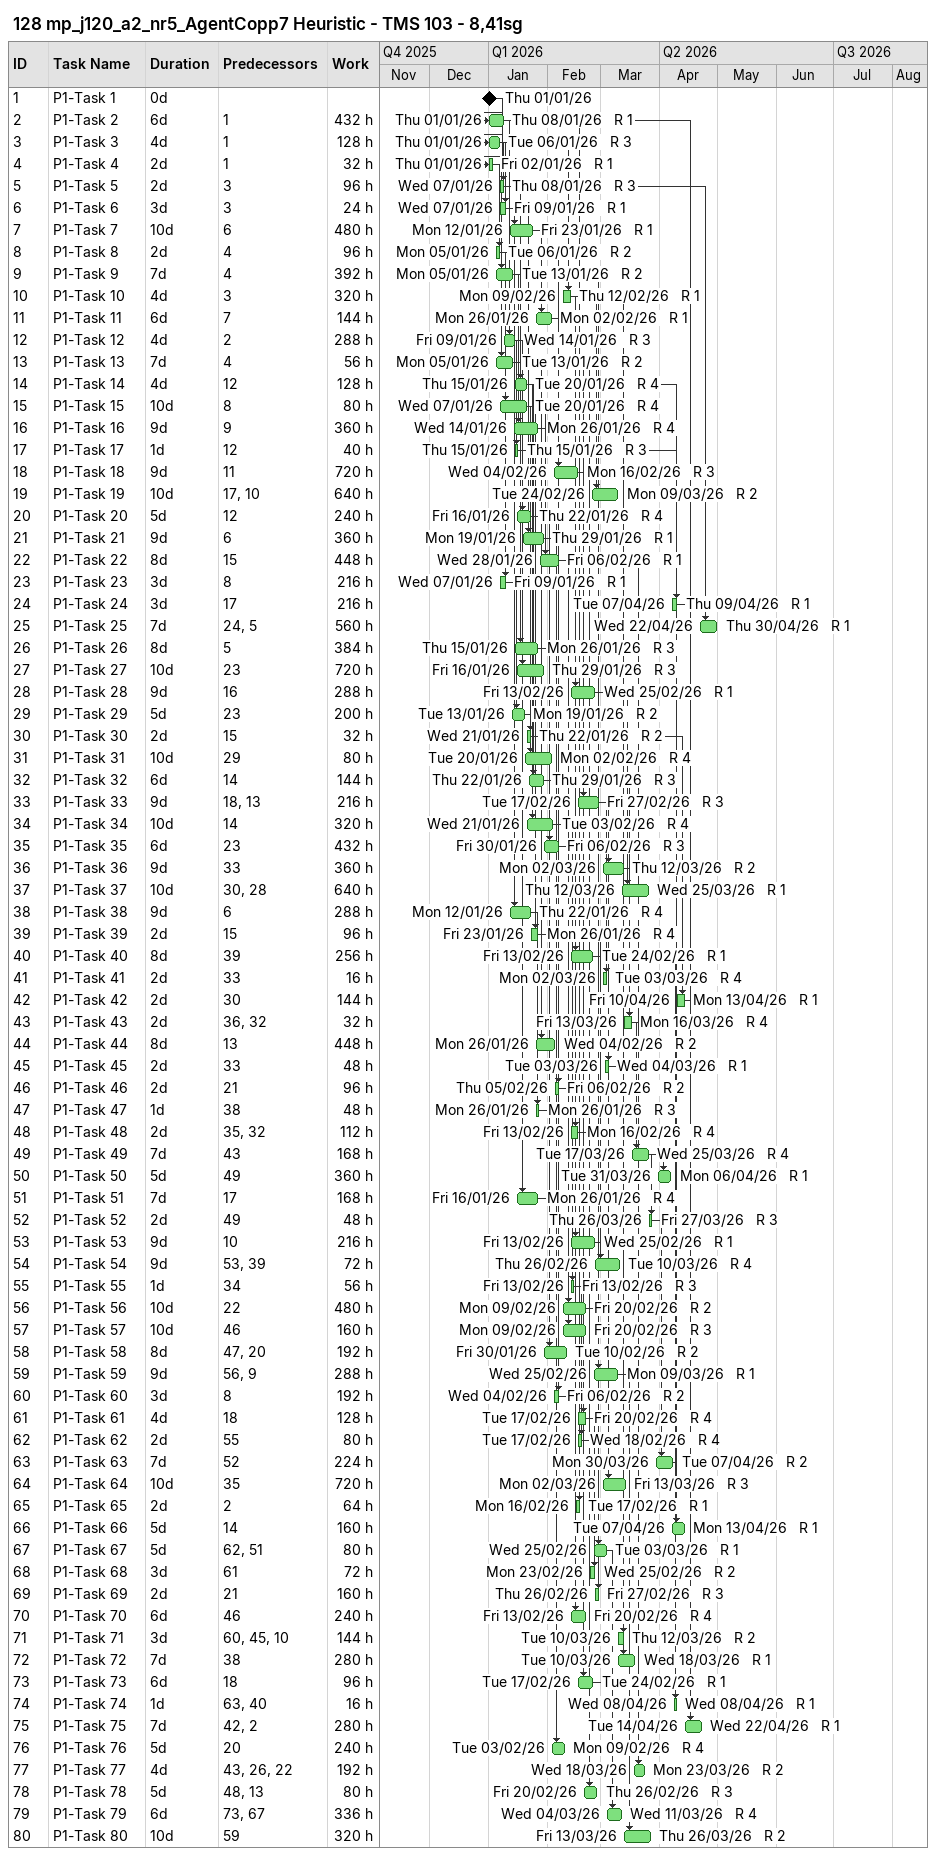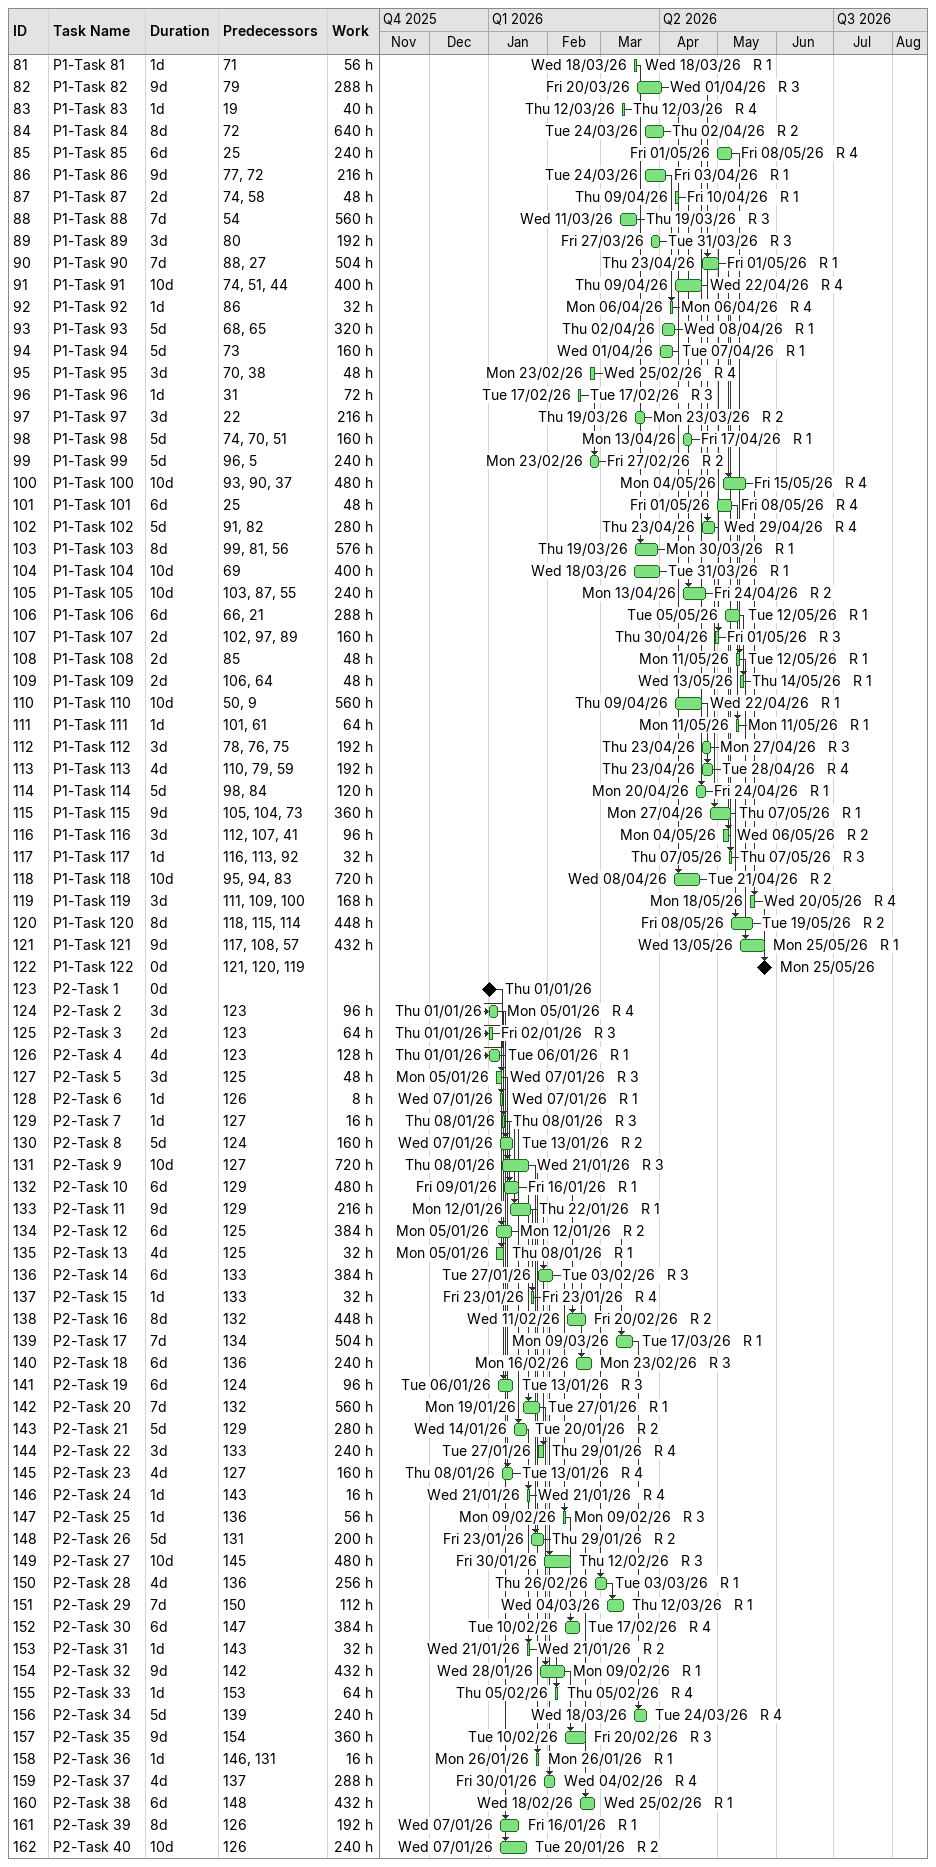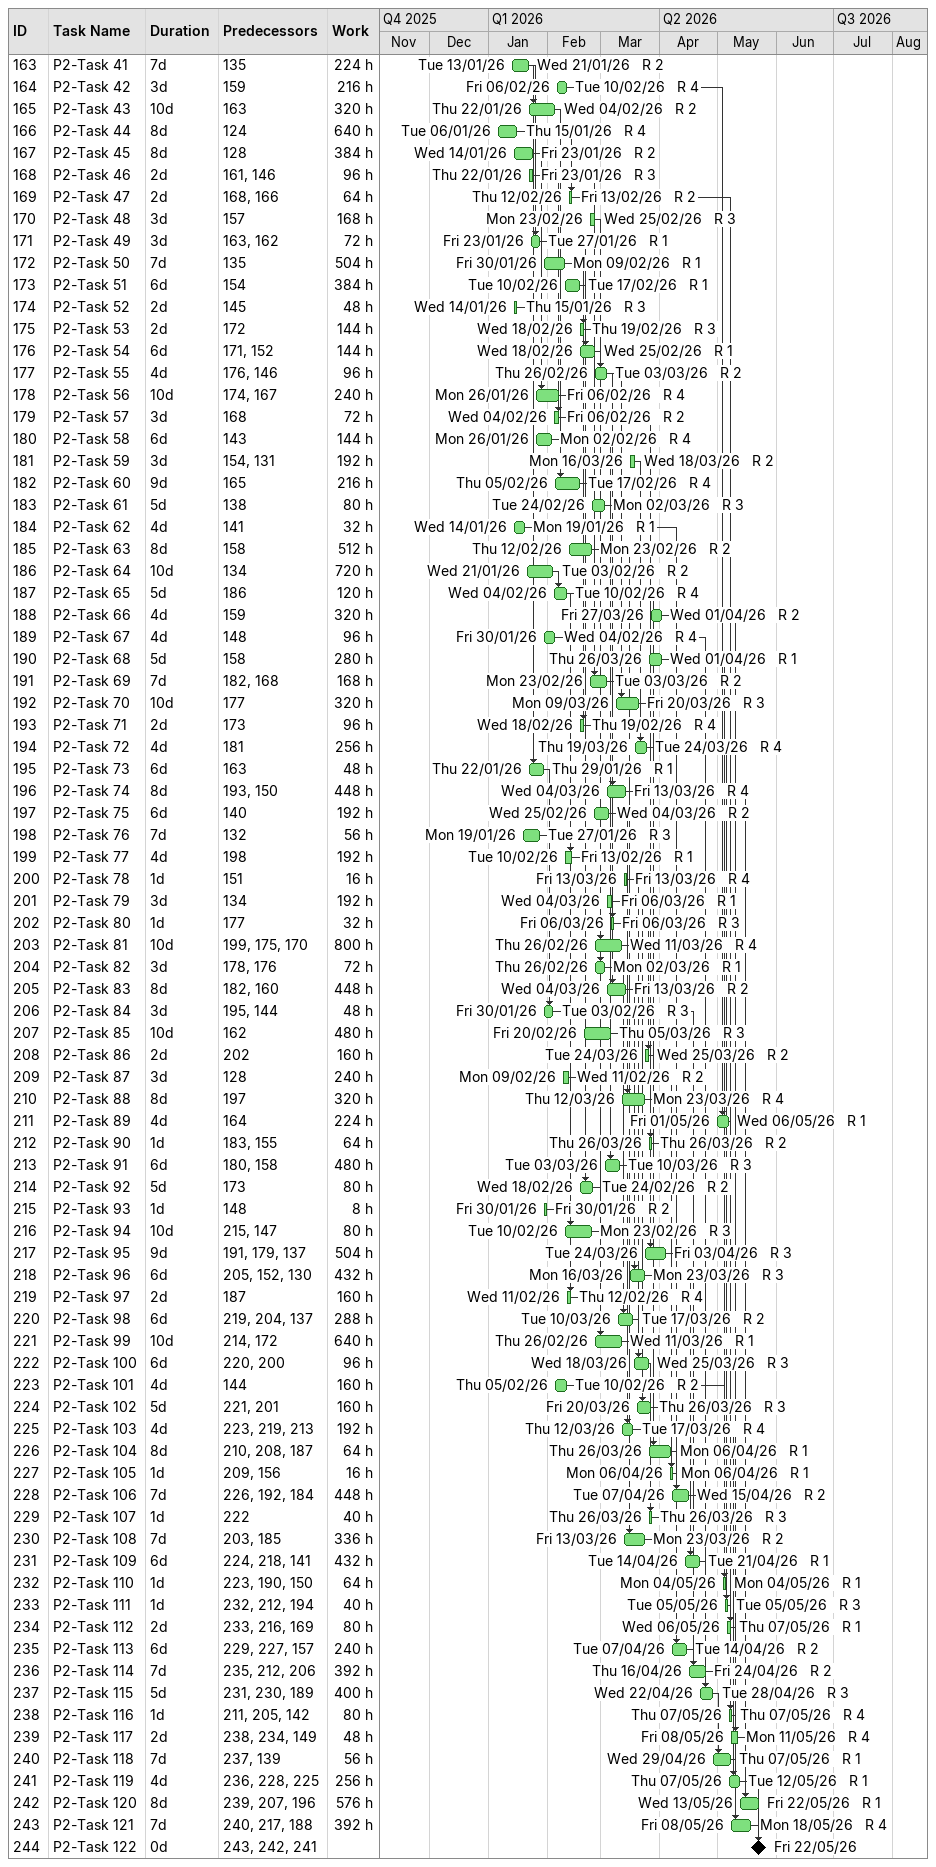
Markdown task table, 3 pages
128 mp_j120_a2_nr5_AgentCopp7 Heuristic - TMS 103 - 8,41sg

| ID | Task | Duration | Start | Finish | Predecessors | Resources | Work (h) |
|---|---|---|---|---|---|---|---|
| 1 | P1-Task 1 | 0d | 2026-01-01 | 2026-01-01 |  |  |  |
| 2 | P1-Task 2 | 6d | 2026-01-01 | 2026-01-08 | 1 | R 1 | 432 |
| 3 | P1-Task 3 | 4d | 2026-01-01 | 2026-01-06 | 1 | R 3 | 128 |
| 4 | P1-Task 4 | 2d | 2026-01-01 | 2026-01-02 | 1 | R 1 | 32 |
| 5 | P1-Task 5 | 2d | 2026-01-07 | 2026-01-08 | 3 | R 3 | 96 |
| 6 | P1-Task 6 | 3d | 2026-01-07 | 2026-01-09 | 3 | R 1 | 24 |
| 7 | P1-Task 7 | 10d | 2026-01-12 | 2026-01-23 | 6 | R 1 | 480 |
| 8 | P1-Task 8 | 2d | 2026-01-05 | 2026-01-06 | 4 | R 2 | 96 |
| 9 | P1-Task 9 | 7d | 2026-01-05 | 2026-01-13 | 4 | R 2 | 392 |
| 10 | P1-Task 10 | 4d | 2026-02-09 | 2026-02-12 | 3 | R 1 | 320 |
| 11 | P1-Task 11 | 6d | 2026-01-26 | 2026-02-02 | 7 | R 1 | 144 |
| 12 | P1-Task 12 | 4d | 2026-01-09 | 2026-01-14 | 2 | R 3 | 288 |
| 13 | P1-Task 13 | 7d | 2026-01-05 | 2026-01-13 | 4 | R 2 | 56 |
| 14 | P1-Task 14 | 4d | 2026-01-15 | 2026-01-20 | 12 | R 4 | 128 |
| 15 | P1-Task 15 | 10d | 2026-01-07 | 2026-01-20 | 8 | R 4 | 80 |
| 16 | P1-Task 16 | 9d | 2026-01-14 | 2026-01-26 | 9 | R 4 | 360 |
| 17 | P1-Task 17 | 1d | 2026-01-15 | 2026-01-15 | 12 | R 3 | 40 |
| 18 | P1-Task 18 | 9d | 2026-02-04 | 2026-02-16 | 11 | R 3 | 720 |
| 19 | P1-Task 19 | 10d | 2026-02-24 | 2026-03-09 | 17, 10 | R 2 | 640 |
| 20 | P1-Task 20 | 5d | 2026-01-16 | 2026-01-22 | 12 | R 4 | 240 |
| 21 | P1-Task 21 | 9d | 2026-01-19 | 2026-01-29 | 6 | R 1 | 360 |
| 22 | P1-Task 22 | 8d | 2026-01-28 | 2026-02-06 | 15 | R 1 | 448 |
| 23 | P1-Task 23 | 3d | 2026-01-07 | 2026-01-09 | 8 | R 1 | 216 |
| 24 | P1-Task 24 | 3d | 2026-04-07 | 2026-04-09 | 17 | R 1 | 216 |
| 25 | P1-Task 25 | 7d | 2026-04-22 | 2026-04-30 | 24, 5 | R 1 | 560 |
| 26 | P1-Task 26 | 8d | 2026-01-15 | 2026-01-26 | 5 | R 3 | 384 |
| 27 | P1-Task 27 | 10d | 2026-01-16 | 2026-01-29 | 23 | R 3 | 720 |
| 28 | P1-Task 28 | 9d | 2026-02-13 | 2026-02-25 | 16 | R 1 | 288 |
| 29 | P1-Task 29 | 5d | 2026-01-13 | 2026-01-19 | 23 | R 2 | 200 |
| 30 | P1-Task 30 | 2d | 2026-01-21 | 2026-01-22 | 15 | R 2 | 32 |
| 31 | P1-Task 31 | 10d | 2026-01-20 | 2026-02-02 | 29 | R 4 | 80 |
| 32 | P1-Task 32 | 6d | 2026-01-22 | 2026-01-29 | 14 | R 3 | 144 |
| 33 | P1-Task 33 | 9d | 2026-02-17 | 2026-02-27 | 18, 13 | R 3 | 216 |
| 34 | P1-Task 34 | 10d | 2026-01-21 | 2026-02-03 | 14 | R 4 | 320 |
| 35 | P1-Task 35 | 6d | 2026-01-30 | 2026-02-06 | 23 | R 3 | 432 |
| 36 | P1-Task 36 | 9d | 2026-03-02 | 2026-03-12 | 33 | R 2 | 360 |
| 37 | P1-Task 37 | 10d | 2026-03-12 | 2026-03-25 | 30, 28 | R 1 | 640 |
| 38 | P1-Task 38 | 9d | 2026-01-12 | 2026-01-22 | 6 | R 4 | 288 |
| 39 | P1-Task 39 | 2d | 2026-01-23 | 2026-01-26 | 15 | R 4 | 96 |
| 40 | P1-Task 40 | 8d | 2026-02-13 | 2026-02-24 | 39 | R 1 | 256 |
| 41 | P1-Task 41 | 2d | 2026-03-02 | 2026-03-03 | 33 | R 4 | 16 |
| 42 | P1-Task 42 | 2d | 2026-04-10 | 2026-04-13 | 30 | R 1 | 144 |
| 43 | P1-Task 43 | 2d | 2026-03-13 | 2026-03-16 | 36, 32 | R 4 | 32 |
| 44 | P1-Task 44 | 8d | 2026-01-26 | 2026-02-04 | 13 | R 2 | 448 |
| 45 | P1-Task 45 | 2d | 2026-03-03 | 2026-03-04 | 33 | R 1 | 48 |
| 46 | P1-Task 46 | 2d | 2026-02-05 | 2026-02-06 | 21 | R 2 | 96 |
| 47 | P1-Task 47 | 1d | 2026-01-26 | 2026-01-26 | 38 | R 3 | 48 |
| 48 | P1-Task 48 | 2d | 2026-02-13 | 2026-02-16 | 35, 32 | R 4 | 112 |
| 49 | P1-Task 49 | 7d | 2026-03-17 | 2026-03-25 | 43 | R 4 | 168 |
| 50 | P1-Task 50 | 5d | 2026-03-31 | 2026-04-06 | 49 | R 1 | 360 |
| 51 | P1-Task 51 | 7d | 2026-01-16 | 2026-01-26 | 17 | R 4 | 168 |
| 52 | P1-Task 52 | 2d | 2026-03-26 | 2026-03-27 | 49 | R 3 | 48 |
| 53 | P1-Task 53 | 9d | 2026-02-13 | 2026-02-25 | 10 | R 1 | 216 |
| 54 | P1-Task 54 | 9d | 2026-02-26 | 2026-03-10 | 53, 39 | R 4 | 72 |
| 55 | P1-Task 55 | 1d | 2026-02-13 | 2026-02-13 | 34 | R 3 | 56 |
| 56 | P1-Task 56 | 10d | 2026-02-09 | 2026-02-20 | 22 | R 2 | 480 |
| 57 | P1-Task 57 | 10d | 2026-02-09 | 2026-02-20 | 46 | R 3 | 160 |
| 58 | P1-Task 58 | 8d | 2026-01-30 | 2026-02-10 | 47, 20 | R 2 | 192 |
| 59 | P1-Task 59 | 9d | 2026-02-25 | 2026-03-09 | 56, 9 | R 1 | 288 |
| 60 | P1-Task 60 | 3d | 2026-02-04 | 2026-02-06 | 8 | R 2 | 192 |
| 61 | P1-Task 61 | 4d | 2026-02-17 | 2026-02-20 | 18 | R 4 | 128 |
| 62 | P1-Task 62 | 2d | 2026-02-17 | 2026-02-18 | 55 | R 4 | 80 |
| 63 | P1-Task 63 | 7d | 2026-03-30 | 2026-04-07 | 52 | R 2 | 224 |
| 64 | P1-Task 64 | 10d | 2026-03-02 | 2026-03-13 | 35 | R 3 | 720 |
| 65 | P1-Task 65 | 2d | 2026-02-16 | 2026-02-17 | 2 | R 1 | 64 |
| 66 | P1-Task 66 | 5d | 2026-04-07 | 2026-04-13 | 14 | R 1 | 160 |
| 67 | P1-Task 67 | 5d | 2026-02-25 | 2026-03-03 | 62, 51 | R 1 | 80 |
| 68 | P1-Task 68 | 3d | 2026-02-23 | 2026-02-25 | 61 | R 2 | 72 |
| 69 | P1-Task 69 | 2d | 2026-02-26 | 2026-02-27 | 21 | R 3 | 160 |
| 70 | P1-Task 70 | 6d | 2026-02-13 | 2026-02-20 | 46 | R 4 | 240 |
| 71 | P1-Task 71 | 3d | 2026-03-10 | 2026-03-12 | 60, 45, 10 | R 2 | 144 |
| 72 | P1-Task 72 | 7d | 2026-03-10 | 2026-03-18 | 38 | R 1 | 280 |
| 73 | P1-Task 73 | 6d | 2026-02-17 | 2026-02-24 | 18 | R 1 | 96 |
| 74 | P1-Task 74 | 1d | 2026-04-08 | 2026-04-08 | 63, 40 | R 1 | 16 |
| 75 | P1-Task 75 | 7d | 2026-04-14 | 2026-04-22 | 42, 2 | R 1 | 280 |
| 76 | P1-Task 76 | 5d | 2026-02-03 | 2026-02-09 | 20 | R 4 | 240 |
| 77 | P1-Task 77 | 4d | 2026-03-18 | 2026-03-23 | 43, 26, 22 | R 2 | 192 |
| 78 | P1-Task 78 | 5d | 2026-02-20 | 2026-02-26 | 48, 13 | R 3 | 80 |
| 79 | P1-Task 79 | 6d | 2026-03-04 | 2026-03-11 | 73, 67 | R 4 | 336 |
| 80 | P1-Task 80 | 10d | 2026-03-13 | 2026-03-26 | 59 | R 2 | 320 |
| 81 | P1-Task 81 | 1d | 2026-03-18 | 2026-03-18 | 71 | R 1 | 56 |
| 82 | P1-Task 82 | 9d | 2026-03-20 | 2026-04-01 | 79 | R 3 | 288 |
| 83 | P1-Task 83 | 1d | 2026-03-12 | 2026-03-12 | 19 | R 4 | 40 |
| 84 | P1-Task 84 | 8d | 2026-03-24 | 2026-04-02 | 72 | R 2 | 640 |
| 85 | P1-Task 85 | 6d | 2026-05-01 | 2026-05-08 | 25 | R 4 | 240 |
| 86 | P1-Task 86 | 9d | 2026-03-24 | 2026-04-03 | 77, 72 | R 1 | 216 |
| 87 | P1-Task 87 | 2d | 2026-04-09 | 2026-04-10 | 74, 58 | R 1 | 48 |
| 88 | P1-Task 88 | 7d | 2026-03-11 | 2026-03-19 | 54 | R 3 | 560 |
| 89 | P1-Task 89 | 3d | 2026-03-27 | 2026-03-31 | 80 | R 3 | 192 |
| 90 | P1-Task 90 | 7d | 2026-04-23 | 2026-05-01 | 88, 27 | R 1 | 504 |
| 91 | P1-Task 91 | 10d | 2026-04-09 | 2026-04-22 | 74, 51, 44 | R 4 | 400 |
| 92 | P1-Task 92 | 1d | 2026-04-06 | 2026-04-06 | 86 | R 4 | 32 |
| 93 | P1-Task 93 | 5d | 2026-04-02 | 2026-04-08 | 68, 65 | R 1 | 320 |
| 94 | P1-Task 94 | 5d | 2026-04-01 | 2026-04-07 | 73 | R 1 | 160 |
| 95 | P1-Task 95 | 3d | 2026-02-23 | 2026-02-25 | 70, 38 | R 4 | 48 |
| 96 | P1-Task 96 | 1d | 2026-02-17 | 2026-02-17 | 31 | R 3 | 72 |
| 97 | P1-Task 97 | 3d | 2026-03-19 | 2026-03-23 | 22 | R 2 | 216 |
| 98 | P1-Task 98 | 5d | 2026-04-13 | 2026-04-17 | 74, 70, 51 | R 1 | 160 |
| 99 | P1-Task 99 | 5d | 2026-02-23 | 2026-02-27 | 96, 5 | R 2 | 240 |
| 100 | P1-Task 100 | 10d | 2026-05-04 | 2026-05-15 | 93, 90, 37 | R 4 | 480 |
| 101 | P1-Task 101 | 6d | 2026-05-01 | 2026-05-08 | 25 | R 4 | 48 |
| 102 | P1-Task 102 | 5d | 2026-04-23 | 2026-04-29 | 91, 82 | R 4 | 280 |
| 103 | P1-Task 103 | 8d | 2026-03-19 | 2026-03-30 | 99, 81, 56 | R 1 | 576 |
| 104 | P1-Task 104 | 10d | 2026-03-18 | 2026-03-31 | 69 | R 1 | 400 |
| 105 | P1-Task 105 | 10d | 2026-04-13 | 2026-04-24 | 103, 87, 55 | R 2 | 240 |
| 106 | P1-Task 106 | 6d | 2026-05-05 | 2026-05-12 | 66, 21 | R 1 | 288 |
| 107 | P1-Task 107 | 2d | 2026-04-30 | 2026-05-01 | 102, 97, 89 | R 3 | 160 |
| 108 | P1-Task 108 | 2d | 2026-05-11 | 2026-05-12 | 85 | R 1 | 48 |
| 109 | P1-Task 109 | 2d | 2026-05-13 | 2026-05-14 | 106, 64 | R 1 | 48 |
| 110 | P1-Task 110 | 10d | 2026-04-09 | 2026-04-22 | 50, 9 | R 1 | 560 |
| 111 | P1-Task 111 | 1d | 2026-05-11 | 2026-05-11 | 101, 61 | R 1 | 64 |
| 112 | P1-Task 112 | 3d | 2026-04-23 | 2026-04-27 | 78, 76, 75 | R 3 | 192 |
| 113 | P1-Task 113 | 4d | 2026-04-23 | 2026-04-28 | 110, 79, 59 | R 4 | 192 |
| 114 | P1-Task 114 | 5d | 2026-04-20 | 2026-04-24 | 98, 84 | R 1 | 120 |
| 115 | P1-Task 115 | 9d | 2026-04-27 | 2026-05-07 | 105, 104, 73 | R 1 | 360 |
| 116 | P1-Task 116 | 3d | 2026-05-04 | 2026-05-06 | 112, 107, 41 | R 2 | 96 |
| 117 | P1-Task 117 | 1d | 2026-05-07 | 2026-05-07 | 116, 113, 92 | R 3 | 32 |
| 118 | P1-Task 118 | 10d | 2026-04-08 | 2026-04-21 | 95, 94, 83 | R 2 | 720 |
| 119 | P1-Task 119 | 3d | 2026-05-18 | 2026-05-20 | 111, 109, 100 | R 4 | 168 |
| 120 | P1-Task 120 | 8d | 2026-05-08 | 2026-05-19 | 118, 115, 114 | R 2 | 448 |
| 121 | P1-Task 121 | 9d | 2026-05-13 | 2026-05-25 | 117, 108, 57 | R 1 | 432 |
| 122 | P1-Task 122 | 0d | 2026-05-25 | 2026-05-25 | 121, 120, 119 |  |  |
| 123 | P2-Task 1 | 0d | 2026-01-01 | 2026-01-01 |  |  |  |
| 124 | P2-Task 2 | 3d | 2026-01-01 | 2026-01-05 | 123 | R 4 | 96 |
| 125 | P2-Task 3 | 2d | 2026-01-01 | 2026-01-02 | 123 | R 3 | 64 |
| 126 | P2-Task 4 | 4d | 2026-01-01 | 2026-01-06 | 123 | R 1 | 128 |
| 127 | P2-Task 5 | 3d | 2026-01-05 | 2026-01-07 | 125 | R 3 | 48 |
| 128 | P2-Task 6 | 1d | 2026-01-07 | 2026-01-07 | 126 | R 1 | 8 |
| 129 | P2-Task 7 | 1d | 2026-01-08 | 2026-01-08 | 127 | R 3 | 16 |
| 130 | P2-Task 8 | 5d | 2026-01-07 | 2026-01-13 | 124 | R 2 | 160 |
| 131 | P2-Task 9 | 10d | 2026-01-08 | 2026-01-21 | 127 | R 3 | 720 |
| 132 | P2-Task 10 | 6d | 2026-01-09 | 2026-01-16 | 129 | R 1 | 480 |
| 133 | P2-Task 11 | 9d | 2026-01-12 | 2026-01-22 | 129 | R 1 | 216 |
| 134 | P2-Task 12 | 6d | 2026-01-05 | 2026-01-12 | 125 | R 2 | 384 |
| 135 | P2-Task 13 | 4d | 2026-01-05 | 2026-01-08 | 125 | R 1 | 32 |
| 136 | P2-Task 14 | 6d | 2026-01-27 | 2026-02-03 | 133 | R 3 | 384 |
| 137 | P2-Task 15 | 1d | 2026-01-23 | 2026-01-23 | 133 | R 4 | 32 |
| 138 | P2-Task 16 | 8d | 2026-02-11 | 2026-02-20 | 132 | R 2 | 448 |
| 139 | P2-Task 17 | 7d | 2026-03-09 | 2026-03-17 | 134 | R 1 | 504 |
| 140 | P2-Task 18 | 6d | 2026-02-16 | 2026-02-23 | 136 | R 3 | 240 |
| 141 | P2-Task 19 | 6d | 2026-01-06 | 2026-01-13 | 124 | R 3 | 96 |
| 142 | P2-Task 20 | 7d | 2026-01-19 | 2026-01-27 | 132 | R 1 | 560 |
| 143 | P2-Task 21 | 5d | 2026-01-14 | 2026-01-20 | 129 | R 2 | 280 |
| 144 | P2-Task 22 | 3d | 2026-01-27 | 2026-01-29 | 133 | R 4 | 240 |
| 145 | P2-Task 23 | 4d | 2026-01-08 | 2026-01-13 | 127 | R 4 | 160 |
| 146 | P2-Task 24 | 1d | 2026-01-21 | 2026-01-21 | 143 | R 4 | 16 |
| 147 | P2-Task 25 | 1d | 2026-02-09 | 2026-02-09 | 136 | R 3 | 56 |
| 148 | P2-Task 26 | 5d | 2026-01-23 | 2026-01-29 | 131 | R 2 | 200 |
| 149 | P2-Task 27 | 10d | 2026-01-30 | 2026-02-12 | 145 | R 3 | 480 |
| 150 | P2-Task 28 | 4d | 2026-02-26 | 2026-03-03 | 136 | R 1 | 256 |
| 151 | P2-Task 29 | 7d | 2026-03-04 | 2026-03-12 | 150 | R 1 | 112 |
| 152 | P2-Task 30 | 6d | 2026-02-10 | 2026-02-17 | 147 | R 4 | 384 |
| 153 | P2-Task 31 | 1d | 2026-01-21 | 2026-01-21 | 143 | R 2 | 32 |
| 154 | P2-Task 32 | 9d | 2026-01-28 | 2026-02-09 | 142 | R 1 | 432 |
| 155 | P2-Task 33 | 1d | 2026-02-05 | 2026-02-05 | 153 | R 4 | 64 |
| 156 | P2-Task 34 | 5d | 2026-03-18 | 2026-03-24 | 139 | R 4 | 240 |
| 157 | P2-Task 35 | 9d | 2026-02-10 | 2026-02-20 | 154 | R 3 | 360 |
| 158 | P2-Task 36 | 1d | 2026-01-26 | 2026-01-26 | 146, 131 | R 1 | 16 |
| 159 | P2-Task 37 | 4d | 2026-01-30 | 2026-02-04 | 137 | R 4 | 288 |
| 160 | P2-Task 38 | 6d | 2026-02-18 | 2026-02-25 | 148 | R 1 | 432 |
| 161 | P2-Task 39 | 8d | 2026-01-07 | 2026-01-16 | 126 | R 1 | 192 |
| 162 | P2-Task 40 | 10d | 2026-01-07 | 2026-01-20 | 126 | R 2 | 240 |
| 163 | P2-Task 41 | 7d | 2026-01-13 | 2026-01-21 | 135 | R 2 | 224 |
| 164 | P2-Task 42 | 3d | 2026-02-06 | 2026-02-10 | 159 | R 4 | 216 |
| 165 | P2-Task 43 | 10d | 2026-01-22 | 2026-02-04 | 163 | R 2 | 320 |
| 166 | P2-Task 44 | 8d | 2026-01-06 | 2026-01-15 | 124 | R 4 | 640 |
| 167 | P2-Task 45 | 8d | 2026-01-14 | 2026-01-23 | 128 | R 2 | 384 |
| 168 | P2-Task 46 | 2d | 2026-01-22 | 2026-01-23 | 161, 146 | R 3 | 96 |
| 169 | P2-Task 47 | 2d | 2026-02-12 | 2026-02-13 | 168, 166 | R 2 | 64 |
| 170 | P2-Task 48 | 3d | 2026-02-23 | 2026-02-25 | 157 | R 3 | 168 |
| 171 | P2-Task 49 | 3d | 2026-01-23 | 2026-01-27 | 163, 162 | R 1 | 72 |
| 172 | P2-Task 50 | 7d | 2026-01-30 | 2026-02-09 | 135 | R 1 | 504 |
| 173 | P2-Task 51 | 6d | 2026-02-10 | 2026-02-17 | 154 | R 1 | 384 |
| 174 | P2-Task 52 | 2d | 2026-01-14 | 2026-01-15 | 145 | R 3 | 48 |
| 175 | P2-Task 53 | 2d | 2026-02-18 | 2026-02-19 | 172 | R 3 | 144 |
| 176 | P2-Task 54 | 6d | 2026-02-18 | 2026-02-25 | 171, 152 | R 1 | 144 |
| 177 | P2-Task 55 | 4d | 2026-02-26 | 2026-03-03 | 176, 146 | R 2 | 96 |
| 178 | P2-Task 56 | 10d | 2026-01-26 | 2026-02-06 | 174, 167 | R 4 | 240 |
| 179 | P2-Task 57 | 3d | 2026-02-04 | 2026-02-06 | 168 | R 2 | 72 |
| 180 | P2-Task 58 | 6d | 2026-01-26 | 2026-02-02 | 143 | R 4 | 144 |
| 181 | P2-Task 59 | 3d | 2026-03-16 | 2026-03-18 | 154, 131 | R 2 | 192 |
| 182 | P2-Task 60 | 9d | 2026-02-05 | 2026-02-17 | 165 | R 4 | 216 |
| 183 | P2-Task 61 | 5d | 2026-02-24 | 2026-03-02 | 138 | R 3 | 80 |
| 184 | P2-Task 62 | 4d | 2026-01-14 | 2026-01-19 | 141 | R 1 | 32 |
| 185 | P2-Task 63 | 8d | 2026-02-12 | 2026-02-23 | 158 | R 2 | 512 |
| 186 | P2-Task 64 | 10d | 2026-01-21 | 2026-02-03 | 134 | R 2 | 720 |
| 187 | P2-Task 65 | 5d | 2026-02-04 | 2026-02-10 | 186 | R 4 | 120 |
| 188 | P2-Task 66 | 4d | 2026-03-27 | 2026-04-01 | 159 | R 2 | 320 |
| 189 | P2-Task 67 | 4d | 2026-01-30 | 2026-02-04 | 148 | R 4 | 96 |
| 190 | P2-Task 68 | 5d | 2026-03-26 | 2026-04-01 | 158 | R 1 | 280 |
| 191 | P2-Task 69 | 7d | 2026-02-23 | 2026-03-03 | 182, 168 | R 2 | 168 |
| 192 | P2-Task 70 | 10d | 2026-03-09 | 2026-03-20 | 177 | R 3 | 320 |
| 193 | P2-Task 71 | 2d | 2026-02-18 | 2026-02-19 | 173 | R 4 | 96 |
| 194 | P2-Task 72 | 4d | 2026-03-19 | 2026-03-24 | 181 | R 4 | 256 |
| 195 | P2-Task 73 | 6d | 2026-01-22 | 2026-01-29 | 163 | R 1 | 48 |
| 196 | P2-Task 74 | 8d | 2026-03-04 | 2026-03-13 | 193, 150 | R 4 | 448 |
| 197 | P2-Task 75 | 6d | 2026-02-25 | 2026-03-04 | 140 | R 2 | 192 |
| 198 | P2-Task 76 | 7d | 2026-01-19 | 2026-01-27 | 132 | R 3 | 56 |
| 199 | P2-Task 77 | 4d | 2026-02-10 | 2026-02-13 | 198 | R 1 | 192 |
| 200 | P2-Task 78 | 1d | 2026-03-13 | 2026-03-13 | 151 | R 4 | 16 |
| 201 | P2-Task 79 | 3d | 2026-03-04 | 2026-03-06 | 134 | R 1 | 192 |
| 202 | P2-Task 80 | 1d | 2026-03-06 | 2026-03-06 | 177 | R 3 | 32 |
| 203 | P2-Task 81 | 10d | 2026-02-26 | 2026-03-11 | 199, 175, 170 | R 4 | 800 |
| 204 | P2-Task 82 | 3d | 2026-02-26 | 2026-03-02 | 178, 176 | R 1 | 72 |
| 205 | P2-Task 83 | 8d | 2026-03-04 | 2026-03-13 | 182, 160 | R 2 | 448 |
| 206 | P2-Task 84 | 3d | 2026-01-30 | 2026-02-03 | 195, 144 | R 3 | 48 |
| 207 | P2-Task 85 | 10d | 2026-02-20 | 2026-03-05 | 162 | R 3 | 480 |
| 208 | P2-Task 86 | 2d | 2026-03-24 | 2026-03-25 | 202 | R 2 | 160 |
| 209 | P2-Task 87 | 3d | 2026-02-09 | 2026-02-11 | 128 | R 2 | 240 |
| 210 | P2-Task 88 | 8d | 2026-03-12 | 2026-03-23 | 197 | R 4 | 320 |
| 211 | P2-Task 89 | 4d | 2026-05-01 | 2026-05-06 | 164 | R 1 | 224 |
| 212 | P2-Task 90 | 1d | 2026-03-26 | 2026-03-26 | 183, 155 | R 2 | 64 |
| 213 | P2-Task 91 | 6d | 2026-03-03 | 2026-03-10 | 180, 158 | R 3 | 480 |
| 214 | P2-Task 92 | 5d | 2026-02-18 | 2026-02-24 | 173 | R 2 | 80 |
| 215 | P2-Task 93 | 1d | 2026-01-30 | 2026-01-30 | 148 | R 2 | 8 |
| 216 | P2-Task 94 | 10d | 2026-02-10 | 2026-02-23 | 215, 147 | R 3 | 80 |
| 217 | P2-Task 95 | 9d | 2026-03-24 | 2026-04-03 | 191, 179, 137 | R 3 | 504 |
| 218 | P2-Task 96 | 6d | 2026-03-16 | 2026-03-23 | 205, 152, 130 | R 3 | 432 |
| 219 | P2-Task 97 | 2d | 2026-02-11 | 2026-02-12 | 187 | R 4 | 160 |
| 220 | P2-Task 98 | 6d | 2026-03-10 | 2026-03-17 | 219, 204, 137 | R 2 | 288 |
| 221 | P2-Task 99 | 10d | 2026-02-26 | 2026-03-11 | 214, 172 | R 1 | 640 |
| 222 | P2-Task 100 | 6d | 2026-03-18 | 2026-03-25 | 220, 200 | R 3 | 96 |
| 223 | P2-Task 101 | 4d | 2026-02-05 | 2026-02-10 | 144 | R 2 | 160 |
| 224 | P2-Task 102 | 5d | 2026-03-20 | 2026-03-26 | 221, 201 | R 3 | 160 |
| 225 | P2-Task 103 | 4d | 2026-03-12 | 2026-03-17 | 223, 219, 213 | R 4 | 192 |
| 226 | P2-Task 104 | 8d | 2026-03-26 | 2026-04-06 | 210, 208, 187 | R 1 | 64 |
| 227 | P2-Task 105 | 1d | 2026-04-06 | 2026-04-06 | 209, 156 | R 1 | 16 |
| 228 | P2-Task 106 | 7d | 2026-04-07 | 2026-04-15 | 226, 192, 184 | R 2 | 448 |
| 229 | P2-Task 107 | 1d | 2026-03-26 | 2026-03-26 | 222 | R 3 | 40 |
| 230 | P2-Task 108 | 7d | 2026-03-13 | 2026-03-23 | 203, 185 | R 2 | 336 |
| 231 | P2-Task 109 | 6d | 2026-04-14 | 2026-04-21 | 224, 218, 141 | R 1 | 432 |
| 232 | P2-Task 110 | 1d | 2026-05-04 | 2026-05-04 | 223, 190, 150 | R 1 | 64 |
| 233 | P2-Task 111 | 1d | 2026-05-05 | 2026-05-05 | 232, 212, 194 | R 3 | 40 |
| 234 | P2-Task 112 | 2d | 2026-05-06 | 2026-05-07 | 233, 216, 169 | R 1 | 80 |
| 235 | P2-Task 113 | 6d | 2026-04-07 | 2026-04-14 | 229, 227, 157 | R 2 | 240 |
| 236 | P2-Task 114 | 7d | 2026-04-16 | 2026-04-24 | 235, 212, 206 | R 2 | 392 |
| 237 | P2-Task 115 | 5d | 2026-04-22 | 2026-04-28 | 231, 230, 189 | R 3 | 400 |
| 238 | P2-Task 116 | 1d | 2026-05-07 | 2026-05-07 | 211, 205, 142 | R 4 | 80 |
| 239 | P2-Task 117 | 2d | 2026-05-08 | 2026-05-11 | 238, 234, 149 | R 4 | 48 |
| 240 | P2-Task 118 | 7d | 2026-04-29 | 2026-05-07 | 237, 139 | R 1 | 56 |
| 241 | P2-Task 119 | 4d | 2026-05-07 | 2026-05-12 | 236, 228, 225 | R 1 | 256 |
| 242 | P2-Task 120 | 8d | 2026-05-13 | 2026-05-22 | 239, 207, 196 | R 1 | 576 |
| 243 | P2-Task 121 | 7d | 2026-05-08 | 2026-05-18 | 240, 217, 188 | R 4 | 392 |
| 244 | P2-Task 122 | 0d | 2026-05-22 | 2026-05-22 | 243, 242, 241 |  |  |
